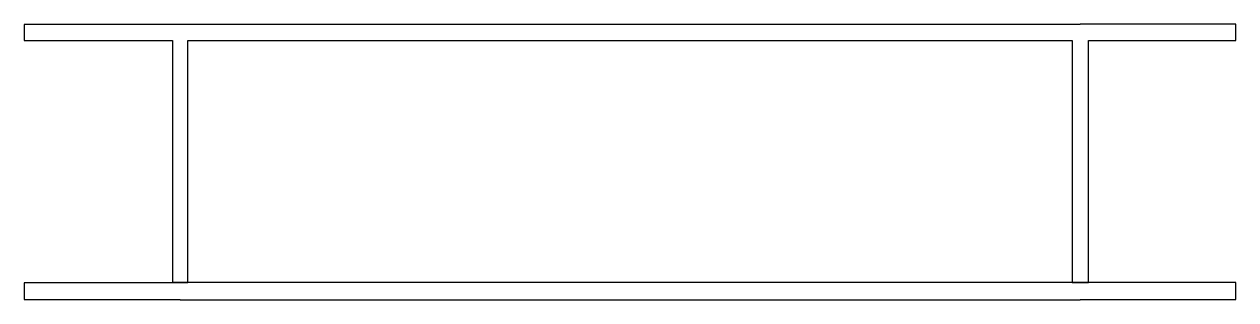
# Model space of a CAD drawing. Header units: millimetres. Extents: x -108 to 0, y -1 to 24.
import ezdxf

# ---------------------------------------------------------------- set-up
doc = ezdxf.new("R2010")
doc.units = ezdxf.units.MM

msp = doc.modelspace()

# ---------------------------------------------------------------- linework, layer by layer
for points in [[(-94.505, 0.77), (-93.135, 0.77), (-93.135, 22.29), (-14.55, 22.29), (-14.55, 0.77), (-13.09, 0.77), (-13.09, 22.27), (0, 22.27), (0, 23.73), (-13.82, 23.73), (-13.82, 23.71), (-93.82, 23.71), (-93.82, 23.72), (-107.69, 23.72), (-107.69, 22.28), (-94.505, 22.28)], [(-94.505, 0.735), (-107.69, 0.735), (-107.69, -0.735), (-93.82, -0.735), (-93.82, -0.77), (-13.82, -0.77), (-13.82, -0.755), (0, -0.755), (0, 0.755), (-13.09, 0.755), (-13.09, 0.77), (-94.505, 0.77)]]:
    msp.add_lwpolyline(points, close=True)

doc.saveas('drawing.dxf')
